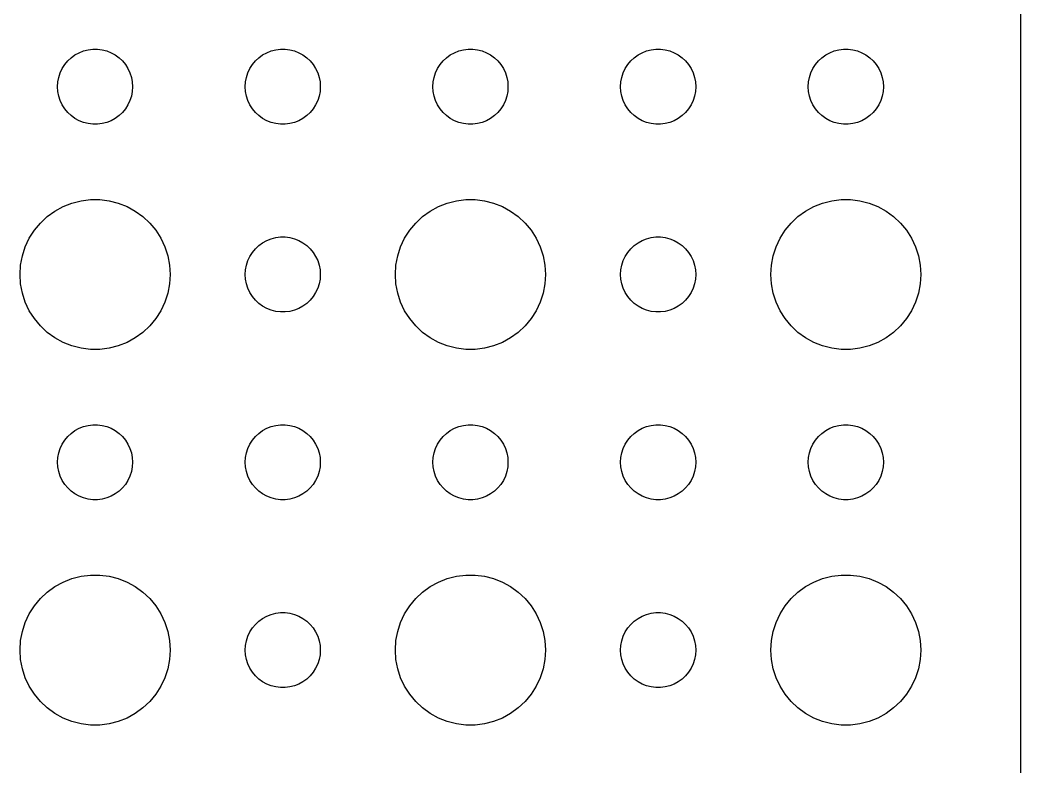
# Model space of a CAD drawing. Header units: metres. Extents: x -150 to 150, y -112 to 112.
# Drawn here: x 109.5 to 149.5, y 25.33 to 55.16 of the extents above; entities that cross this region are included whole.
import ezdxf

# ---------------------------------------------------------------- set-up
doc = ezdxf.new("R2010")
doc.units = ezdxf.units.M

msp = doc.modelspace()

# ---------------------------------------------------------------- linework, layer by layer
for p, q in [((149.5, -107), (149.5, 107)), ((111.407, 53.5268), (111.544, 53.6558)), ((111.544, 53.6558), (111.696, 53.7665)), ((111.696, 53.7665), (111.861, 53.8572)), ((111.861, 53.8572), (112.036, 53.9266)), ((112.036, 53.9266), (112.219, 53.9734)), ((112.219, 53.9734), (112.406, 53.997)), ((112.406, 53.997), (112.594, 53.997)), ((112.594, 53.997), (112.781, 53.9734)), ((112.781, 53.9734), (112.964, 53.9266)), ((112.964, 53.9266), (113.139, 53.8572)), ((113.139, 53.8572), (113.304, 53.7665)), ((113.304, 53.7665), (113.456, 53.6558)), ((113.456, 53.6558), (113.593, 53.5268)), ((118.907, 53.5268), (119.044, 53.6558)), ((119.044, 53.6558), (119.196, 53.7665)), ((119.196, 53.7665), (119.361, 53.8572)), ((119.361, 53.8572), (119.536, 53.9266)), ((119.536, 53.9266), (119.719, 53.9734)), ((119.719, 53.9734), (119.906, 53.997)), ((119.906, 53.997), (120.094, 53.997)), ((120.094, 53.997), (120.281, 53.9734)), ((120.281, 53.9734), (120.464, 53.9266)), ((120.464, 53.9266), (120.639, 53.8572)), ((120.639, 53.8572), (120.804, 53.7665)), ((120.804, 53.7665), (120.956, 53.6558)), ((120.956, 53.6558), (121.093, 53.5268)), ((126.407, 53.5268), (126.544, 53.6558)), ((126.544, 53.6558), (126.696, 53.7665)), ((126.696, 53.7665), (126.861, 53.8572)), ((126.861, 53.8572), (127.036, 53.9266)), ((127.036, 53.9266), (127.219, 53.9734)), ((127.219, 53.9734), (127.406, 53.997)), ((127.406, 53.997), (127.594, 53.997)), ((127.594, 53.997), (127.781, 53.9734)), ((127.781, 53.9734), (127.964, 53.9266)), ((127.964, 53.9266), (128.139, 53.8572)), ((128.139, 53.8572), (128.304, 53.7665)), ((128.304, 53.7665), (128.456, 53.6558)), ((128.456, 53.6558), (128.593, 53.5268)), ((133.907, 53.5268), (134.044, 53.6558)), ((134.044, 53.6558), (134.196, 53.7665)), ((134.196, 53.7665), (134.361, 53.8572)), ((134.361, 53.8572), (134.536, 53.9266)), ((134.536, 53.9266), (134.719, 53.9734)), ((134.719, 53.9734), (134.906, 53.997)), ((134.906, 53.997), (135.094, 53.997)), ((135.094, 53.997), (135.281, 53.9734)), ((135.281, 53.9734), (135.464, 53.9266)), ((135.464, 53.9266), (135.639, 53.8572)), ((135.639, 53.8572), (135.804, 53.7665)), ((135.804, 53.7665), (135.956, 53.6558)), ((135.956, 53.6558), (136.093, 53.5268)), ((141.407, 53.5268), (141.544, 53.6558)), ((141.544, 53.6558), (141.696, 53.7665)), ((141.696, 53.7665), (141.861, 53.8572)), ((141.861, 53.8572), (142.036, 53.9266)), ((142.036, 53.9266), (142.219, 53.9734)), ((142.219, 53.9734), (142.406, 53.997)), ((142.406, 53.997), (142.594, 53.997)), ((142.594, 53.997), (142.781, 53.9734)), ((142.781, 53.9734), (142.964, 53.9266)), ((142.964, 53.9266), (143.139, 53.8572)), ((143.139, 53.8572), (143.304, 53.7665)), ((143.304, 53.7665), (143.456, 53.6558)), ((143.456, 53.6558), (143.593, 53.5268)), ((111.105, 53.0522), (111.186, 53.2226)), ((111.186, 53.2226), (111.286, 53.3817)), ((111.286, 53.3817), (111.407, 53.5268)), ((113.593, 53.5268), (113.714, 53.3817)), ((113.714, 53.3817), (113.814, 53.2226)), ((113.814, 53.2226), (113.895, 53.0522)), ((118.605, 53.0522), (118.686, 53.2226)), ((118.686, 53.2226), (118.786, 53.3817)), ((118.786, 53.3817), (118.907, 53.5268)), ((121.093, 53.5268), (121.214, 53.3817)), ((121.214, 53.3817), (121.314, 53.2226)), ((121.314, 53.2226), (121.395, 53.0522)), ((126.105, 53.0522), (126.186, 53.2226)), ((126.186, 53.2226), (126.286, 53.3817)), ((126.286, 53.3817), (126.407, 53.5268)), ((128.593, 53.5268), (128.714, 53.3817)), ((128.714, 53.3817), (128.814, 53.2226)), ((128.814, 53.2226), (128.895, 53.0522)), ((133.605, 53.0522), (133.686, 53.2226)), ((133.686, 53.2226), (133.786, 53.3817)), ((133.786, 53.3817), (133.907, 53.5268)), ((136.093, 53.5268), (136.214, 53.3817)), ((136.214, 53.3817), (136.314, 53.2226)), ((136.314, 53.2226), (136.395, 53.0522)), ((141.105, 53.0522), (141.186, 53.2226)), ((141.186, 53.2226), (141.286, 53.3817)), ((141.286, 53.3817), (141.407, 53.5268)), ((143.593, 53.5268), (143.714, 53.3817)), ((143.714, 53.3817), (143.814, 53.2226)), ((143.814, 53.2226), (143.895, 53.0522)), ((111.012, 52.688), (111.047, 52.873)), ((111.047, 52.873), (111.105, 53.0522)), ((113.895, 53.0522), (113.953, 52.873)), ((113.953, 52.873), (113.988, 52.688)), ((118.512, 52.688), (118.547, 52.873)), ((118.547, 52.873), (118.605, 53.0522)), ((121.395, 53.0522), (121.453, 52.873)), ((121.453, 52.873), (121.488, 52.688)), ((126.012, 52.688), (126.047, 52.873)), ((126.047, 52.873), (126.105, 53.0522)), ((128.895, 53.0522), (128.953, 52.873)), ((128.953, 52.873), (128.988, 52.688)), ((133.512, 52.688), (133.547, 52.873)), ((133.547, 52.873), (133.605, 53.0522)), ((136.395, 53.0522), (136.453, 52.873)), ((136.453, 52.873), (136.488, 52.688)), ((141.012, 52.688), (141.047, 52.873)), ((141.047, 52.873), (141.105, 53.0522)), ((143.895, 53.0522), (143.953, 52.873)), ((143.953, 52.873), (143.988, 52.688)), ((111, 52.5), (111.012, 52.688)), ((111.012, 52.312), (111, 52.5)), ((113.988, 52.688), (114, 52.5)), ((114, 52.5), (113.988, 52.312)), ((118.5, 52.5), (118.512, 52.688)), ((118.512, 52.312), (118.5, 52.5)), ((121.488, 52.688), (121.5, 52.5)), ((121.5, 52.5), (121.488, 52.312)), ((126, 52.5), (126.012, 52.688)), ((126.012, 52.312), (126, 52.5)), ((128.988, 52.688), (129, 52.5)), ((129, 52.5), (128.988, 52.312)), ((133.5, 52.5), (133.512, 52.688)), ((133.512, 52.312), (133.5, 52.5)), ((136.488, 52.688), (136.5, 52.5)), ((136.5, 52.5), (136.488, 52.312)), ((141, 52.5), (141.012, 52.688)), ((141.012, 52.312), (141, 52.5)), ((143.988, 52.688), (144, 52.5)), ((144, 52.5), (143.988, 52.312)), ((111.047, 52.127), (111.012, 52.312)), ((111.105, 51.9478), (111.047, 52.127)), ((113.953, 52.127), (113.895, 51.9478)), ((113.988, 52.312), (113.953, 52.127)), ((118.547, 52.127), (118.512, 52.312)), ((118.605, 51.9478), (118.547, 52.127)), ((121.453, 52.127), (121.395, 51.9478)), ((121.488, 52.312), (121.453, 52.127)), ((126.047, 52.127), (126.012, 52.312)), ((126.105, 51.9478), (126.047, 52.127)), ((128.953, 52.127), (128.895, 51.9478)), ((128.988, 52.312), (128.953, 52.127)), ((133.547, 52.127), (133.512, 52.312)), ((133.605, 51.9478), (133.547, 52.127)), ((136.453, 52.127), (136.395, 51.9478)), ((136.488, 52.312), (136.453, 52.127)), ((141.047, 52.127), (141.012, 52.312)), ((141.105, 51.9478), (141.047, 52.127)), ((143.953, 52.127), (143.895, 51.9478)), ((143.988, 52.312), (143.953, 52.127)), ((111.186, 51.7774), (111.105, 51.9478)), ((111.286, 51.6183), (111.186, 51.7774)), ((111.407, 51.4732), (111.286, 51.6183)), ((113.714, 51.6183), (113.593, 51.4732)), ((113.814, 51.7774), (113.714, 51.6183)), ((113.895, 51.9478), (113.814, 51.7774)), ((118.686, 51.7774), (118.605, 51.9478)), ((118.786, 51.6183), (118.686, 51.7774)), ((118.907, 51.4732), (118.786, 51.6183)), ((121.214, 51.6183), (121.093, 51.4732)), ((121.314, 51.7774), (121.214, 51.6183)), ((121.395, 51.9478), (121.314, 51.7774)), ((126.186, 51.7774), (126.105, 51.9478)), ((126.286, 51.6183), (126.186, 51.7774)), ((126.407, 51.4732), (126.286, 51.6183)), ((128.714, 51.6183), (128.593, 51.4732)), ((128.814, 51.7774), (128.714, 51.6183)), ((128.895, 51.9478), (128.814, 51.7774)), ((133.686, 51.7774), (133.605, 51.9478)), ((133.786, 51.6183), (133.686, 51.7774)), ((133.907, 51.4732), (133.786, 51.6183)), ((136.214, 51.6183), (136.093, 51.4732)), ((136.314, 51.7774), (136.214, 51.6183)), ((136.395, 51.9478), (136.314, 51.7774)), ((141.186, 51.7774), (141.105, 51.9478)), ((141.286, 51.6183), (141.186, 51.7774)), ((141.407, 51.4732), (141.286, 51.6183)), ((143.714, 51.6183), (143.593, 51.4732)), ((143.814, 51.7774), (143.714, 51.6183)), ((143.895, 51.9478), (143.814, 51.7774)), ((111.544, 51.3442), (111.407, 51.4732)), ((111.696, 51.2335), (111.544, 51.3442)), ((111.861, 51.1428), (111.696, 51.2335)), ((113.304, 51.2335), (113.139, 51.1428)), ((113.456, 51.3442), (113.304, 51.2335)), ((113.593, 51.4732), (113.456, 51.3442)), ((119.044, 51.3442), (118.907, 51.4732)), ((119.196, 51.2335), (119.044, 51.3442)), ((119.361, 51.1428), (119.196, 51.2335)), ((120.804, 51.2335), (120.639, 51.1428)), ((120.956, 51.3442), (120.804, 51.2335)), ((121.093, 51.4732), (120.956, 51.3442)), ((126.544, 51.3442), (126.407, 51.4732)), ((126.696, 51.2335), (126.544, 51.3442)), ((126.861, 51.1428), (126.696, 51.2335)), ((128.304, 51.2335), (128.139, 51.1428)), ((128.456, 51.3442), (128.304, 51.2335)), ((128.593, 51.4732), (128.456, 51.3442)), ((134.044, 51.3442), (133.907, 51.4732)), ((134.196, 51.2335), (134.044, 51.3442)), ((134.361, 51.1428), (134.196, 51.2335)), ((135.804, 51.2335), (135.639, 51.1428)), ((135.956, 51.3442), (135.804, 51.2335)), ((136.093, 51.4732), (135.956, 51.3442)), ((141.544, 51.3442), (141.407, 51.4732)), ((141.696, 51.2335), (141.544, 51.3442)), ((141.861, 51.1428), (141.696, 51.2335)), ((143.304, 51.2335), (143.139, 51.1428)), ((143.456, 51.3442), (143.304, 51.2335)), ((143.593, 51.4732), (143.456, 51.3442)), ((112.036, 51.0734), (111.861, 51.1428)), ((112.219, 51.0266), (112.036, 51.0734)), ((112.406, 51.003), (112.219, 51.0266)), ((112.594, 51.003), (112.406, 51.003)), ((112.781, 51.0266), (112.594, 51.003)), ((112.964, 51.0734), (112.781, 51.0266)), ((113.139, 51.1428), (112.964, 51.0734)), ((119.536, 51.0734), (119.361, 51.1428)), ((119.719, 51.0266), (119.536, 51.0734)), ((119.906, 51.003), (119.719, 51.0266)), ((120.094, 51.003), (119.906, 51.003)), ((120.281, 51.0266), (120.094, 51.003)), ((120.464, 51.0734), (120.281, 51.0266)), ((120.639, 51.1428), (120.464, 51.0734)), ((127.036, 51.0734), (126.861, 51.1428)), ((127.219, 51.0266), (127.036, 51.0734)), ((127.406, 51.003), (127.219, 51.0266)), ((127.594, 51.003), (127.406, 51.003)), ((127.781, 51.0266), (127.594, 51.003)), ((127.964, 51.0734), (127.781, 51.0266)), ((128.139, 51.1428), (127.964, 51.0734)), ((134.536, 51.0734), (134.361, 51.1428)), ((134.719, 51.0266), (134.536, 51.0734)), ((134.906, 51.003), (134.719, 51.0266)), ((135.094, 51.003), (134.906, 51.003)), ((135.281, 51.0266), (135.094, 51.003)), ((135.464, 51.0734), (135.281, 51.0266)), ((135.639, 51.1428), (135.464, 51.0734)), ((142.036, 51.0734), (141.861, 51.1428)), ((142.219, 51.0266), (142.036, 51.0734)), ((142.406, 51.003), (142.219, 51.0266)), ((142.594, 51.003), (142.406, 51.003)), ((142.781, 51.0266), (142.594, 51.003)), ((142.964, 51.0734), (142.781, 51.0266)), ((143.139, 51.1428), (142.964, 51.0734)), ((110.893, 47.533), (111.223, 47.7145)), ((111.223, 47.7145), (111.573, 47.8532)), ((111.573, 47.8532), (111.938, 47.9469)), ((111.938, 47.9469), (112.312, 47.9941)), ((112.312, 47.9941), (112.688, 47.9941)), ((112.688, 47.9941), (113.062, 47.9469)), ((113.062, 47.9469), (113.427, 47.8532)), ((113.427, 47.8532), (113.777, 47.7145)), ((113.777, 47.7145), (114.107, 47.533)), ((125.893, 47.533), (126.223, 47.7145)), ((126.223, 47.7145), (126.573, 47.8532)), ((126.573, 47.8532), (126.938, 47.9469)), ((126.938, 47.9469), (127.312, 47.9941)), ((127.312, 47.9941), (127.688, 47.9941)), ((127.688, 47.9941), (128.062, 47.9469)), ((128.062, 47.9469), (128.427, 47.8532)), ((128.427, 47.8532), (128.777, 47.7145)), ((128.777, 47.7145), (129.107, 47.533)), ((140.893, 47.533), (141.223, 47.7145)), ((141.223, 47.7145), (141.573, 47.8532)), ((141.573, 47.8532), (141.938, 47.9469)), ((141.938, 47.9469), (142.312, 47.9941)), ((142.312, 47.9941), (142.688, 47.9941)), ((142.688, 47.9941), (143.062, 47.9469)), ((143.062, 47.9469), (143.427, 47.8532)), ((143.427, 47.8532), (143.777, 47.7145)), ((143.777, 47.7145), (144.107, 47.533)), ((110.313, 47.0536), (110.588, 47.3115)), ((110.588, 47.3115), (110.893, 47.533)), ((114.107, 47.533), (114.412, 47.3115)), ((114.412, 47.3115), (114.687, 47.0536)), ((125.313, 47.0536), (125.588, 47.3115)), ((125.588, 47.3115), (125.893, 47.533)), ((129.107, 47.533), (129.412, 47.3115)), ((129.412, 47.3115), (129.687, 47.0536)), ((140.313, 47.0536), (140.588, 47.3115)), ((140.588, 47.3115), (140.893, 47.533)), ((144.107, 47.533), (144.412, 47.3115)), ((144.412, 47.3115), (144.687, 47.0536)), ((110.073, 46.7634), (110.313, 47.0536)), ((114.687, 47.0536), (114.927, 46.7634)), ((125.073, 46.7634), (125.313, 47.0536)), ((129.687, 47.0536), (129.927, 46.7634)), ((140.073, 46.7634), (140.313, 47.0536)), ((144.687, 47.0536), (144.927, 46.7634)), ((109.711, 46.1044), (109.871, 46.4453)), ((109.871, 46.4453), (110.073, 46.7634)), ((114.927, 46.7634), (115.129, 46.4453)), ((115.129, 46.4453), (115.289, 46.1044)), ((119.361, 46.3572), (119.536, 46.4266)), ((119.536, 46.4266), (119.719, 46.4734)), ((119.719, 46.4734), (119.906, 46.497)), ((119.906, 46.497), (120.094, 46.497)), ((120.094, 46.497), (120.281, 46.4734)), ((120.281, 46.4734), (120.464, 46.4266)), ((120.464, 46.4266), (120.639, 46.3572)), ((124.711, 46.1044), (124.871, 46.4453)), ((124.871, 46.4453), (125.073, 46.7634)), ((129.927, 46.7634), (130.129, 46.4453)), ((130.129, 46.4453), (130.289, 46.1044)), ((134.361, 46.3572), (134.536, 46.4266)), ((134.536, 46.4266), (134.719, 46.4734)), ((134.719, 46.4734), (134.906, 46.497)), ((134.906, 46.497), (135.094, 46.497)), ((135.094, 46.497), (135.281, 46.4734)), ((135.281, 46.4734), (135.464, 46.4266)), ((135.464, 46.4266), (135.639, 46.3572)), ((139.711, 46.1044), (139.871, 46.4453)), ((139.871, 46.4453), (140.073, 46.7634)), ((144.927, 46.7634), (145.129, 46.4453)), ((145.129, 46.4453), (145.289, 46.1044)), ((109.594, 45.7461), (109.711, 46.1044)), ((115.289, 46.1044), (115.406, 45.7461)), ((118.786, 45.8817), (118.907, 46.0268)), ((118.907, 46.0268), (119.044, 46.1558)), ((119.044, 46.1558), (119.196, 46.2665)), ((119.196, 46.2665), (119.361, 46.3572)), ((120.639, 46.3572), (120.804, 46.2665)), ((120.804, 46.2665), (120.956, 46.1558)), ((120.956, 46.1558), (121.093, 46.0268)), ((121.093, 46.0268), (121.214, 45.8817)), ((124.594, 45.7461), (124.711, 46.1044)), ((130.289, 46.1044), (130.406, 45.7461)), ((133.786, 45.8817), (133.907, 46.0268)), ((133.907, 46.0268), (134.044, 46.1558)), ((134.044, 46.1558), (134.196, 46.2665)), ((134.196, 46.2665), (134.361, 46.3572)), ((135.639, 46.3572), (135.804, 46.2665)), ((135.804, 46.2665), (135.956, 46.1558)), ((135.956, 46.1558), (136.093, 46.0268)), ((136.093, 46.0268), (136.214, 45.8817)), ((139.594, 45.7461), (139.711, 46.1044)), ((145.289, 46.1044), (145.406, 45.7461)), ((109.524, 45.376), (109.594, 45.7461)), ((115.406, 45.7461), (115.476, 45.376)), ((118.605, 45.5522), (118.686, 45.7226)), ((118.686, 45.7226), (118.786, 45.8817)), ((121.214, 45.8817), (121.314, 45.7226)), ((121.314, 45.7226), (121.395, 45.5522)), ((124.524, 45.376), (124.594, 45.7461)), ((130.406, 45.7461), (130.476, 45.376)), ((133.605, 45.5522), (133.686, 45.7226)), ((133.686, 45.7226), (133.786, 45.8817)), ((136.214, 45.8817), (136.314, 45.7226)), ((136.314, 45.7226), (136.395, 45.5522)), ((139.524, 45.376), (139.594, 45.7461)), ((145.406, 45.7461), (145.476, 45.376)), ((109.5, 45), (109.524, 45.376)), ((115.476, 45.376), (115.5, 45)), ((118.512, 45.188), (118.547, 45.373)), ((118.547, 45.373), (118.605, 45.5522)), ((121.395, 45.5522), (121.453, 45.373)), ((121.453, 45.373), (121.488, 45.188)), ((124.5, 45), (124.524, 45.376)), ((130.476, 45.376), (130.5, 45)), ((133.512, 45.188), (133.547, 45.373)), ((133.547, 45.373), (133.605, 45.5522)), ((136.395, 45.5522), (136.453, 45.373)), ((136.453, 45.373), (136.488, 45.188)), ((139.5, 45), (139.524, 45.376)), ((145.476, 45.376), (145.5, 45)), ((109.524, 44.624), (109.5, 45)), ((115.5, 45), (115.476, 44.624)), ((118.5, 45), (118.512, 45.188)), ((118.512, 44.812), (118.5, 45)), ((118.547, 44.627), (118.512, 44.812)), ((121.488, 44.812), (121.453, 44.627)), ((121.488, 45.188), (121.5, 45)), ((121.5, 45), (121.488, 44.812)), ((124.524, 44.624), (124.5, 45)), ((130.5, 45), (130.476, 44.624)), ((133.5, 45), (133.512, 45.188)), ((133.512, 44.812), (133.5, 45)), ((133.547, 44.627), (133.512, 44.812)), ((136.488, 44.812), (136.453, 44.627)), ((136.488, 45.188), (136.5, 45)), ((136.5, 45), (136.488, 44.812)), ((139.524, 44.624), (139.5, 45)), ((145.5, 45), (145.476, 44.624)), ((109.594, 44.2539), (109.524, 44.624)), ((115.476, 44.624), (115.406, 44.2539)), ((118.605, 44.4478), (118.547, 44.627)), ((118.686, 44.2774), (118.605, 44.4478)), ((121.395, 44.4478), (121.314, 44.2774)), ((121.453, 44.627), (121.395, 44.4478)), ((124.594, 44.2539), (124.524, 44.624)), ((130.476, 44.624), (130.406, 44.2539)), ((133.605, 44.4478), (133.547, 44.627)), ((133.686, 44.2774), (133.605, 44.4478)), ((136.395, 44.4478), (136.314, 44.2774)), ((136.453, 44.627), (136.395, 44.4478)), ((139.594, 44.2539), (139.524, 44.624)), ((145.476, 44.624), (145.406, 44.2539)), ((109.711, 43.8956), (109.594, 44.2539)), ((115.406, 44.2539), (115.289, 43.8956)), ((118.786, 44.1183), (118.686, 44.2774)), ((118.907, 43.9732), (118.786, 44.1183)), ((121.214, 44.1183), (121.093, 43.9732)), ((121.314, 44.2774), (121.214, 44.1183)), ((124.711, 43.8956), (124.594, 44.2539)), ((130.406, 44.2539), (130.289, 43.8956)), ((133.786, 44.1183), (133.686, 44.2774)), ((133.907, 43.9732), (133.786, 44.1183)), ((136.214, 44.1183), (136.093, 43.9732)), ((136.314, 44.2774), (136.214, 44.1183)), ((139.711, 43.8956), (139.594, 44.2539)), ((145.406, 44.2539), (145.289, 43.8956)), ((109.871, 43.5547), (109.711, 43.8956)), ((115.289, 43.8956), (115.129, 43.5547)), ((119.044, 43.8442), (118.907, 43.9732)), ((119.196, 43.7335), (119.044, 43.8442)), ((119.361, 43.6428), (119.196, 43.7335)), ((119.536, 43.5734), (119.361, 43.6428)), ((120.639, 43.6428), (120.464, 43.5734)), ((120.804, 43.7335), (120.639, 43.6428)), ((120.956, 43.8442), (120.804, 43.7335)), ((121.093, 43.9732), (120.956, 43.8442)), ((124.871, 43.5547), (124.711, 43.8956)), ((130.289, 43.8956), (130.129, 43.5547)), ((134.044, 43.8442), (133.907, 43.9732)), ((134.196, 43.7335), (134.044, 43.8442)), ((134.361, 43.6428), (134.196, 43.7335)), ((134.536, 43.5734), (134.361, 43.6428)), ((135.639, 43.6428), (135.464, 43.5734)), ((135.804, 43.7335), (135.639, 43.6428)), ((135.956, 43.8442), (135.804, 43.7335)), ((136.093, 43.9732), (135.956, 43.8442)), ((139.871, 43.5547), (139.711, 43.8956)), ((145.289, 43.8956), (145.129, 43.5547)), ((110.073, 43.2366), (109.871, 43.5547)), ((110.313, 42.9464), (110.073, 43.2366)), ((114.927, 43.2366), (114.687, 42.9464)), ((115.129, 43.5547), (114.927, 43.2366)), ((119.719, 43.5266), (119.536, 43.5734)), ((119.906, 43.503), (119.719, 43.5266)), ((120.094, 43.503), (119.906, 43.503)), ((120.281, 43.5266), (120.094, 43.503)), ((120.464, 43.5734), (120.281, 43.5266)), ((125.073, 43.2366), (124.871, 43.5547)), ((125.313, 42.9464), (125.073, 43.2366)), ((129.927, 43.2366), (129.687, 42.9464)), ((130.129, 43.5547), (129.927, 43.2366)), ((134.719, 43.5266), (134.536, 43.5734)), ((134.906, 43.503), (134.719, 43.5266)), ((135.094, 43.503), (134.906, 43.503)), ((135.281, 43.5266), (135.094, 43.503)), ((135.464, 43.5734), (135.281, 43.5266)), ((140.073, 43.2366), (139.871, 43.5547)), ((140.313, 42.9464), (140.073, 43.2366)), ((144.927, 43.2366), (144.687, 42.9464)), ((145.129, 43.5547), (144.927, 43.2366)), ((110.588, 42.6885), (110.313, 42.9464)), ((114.687, 42.9464), (114.412, 42.6885)), ((125.588, 42.6885), (125.313, 42.9464)), ((129.687, 42.9464), (129.412, 42.6885)), ((140.588, 42.6885), (140.313, 42.9464)), ((144.687, 42.9464), (144.412, 42.6885)), ((110.893, 42.467), (110.588, 42.6885)), ((111.223, 42.2855), (110.893, 42.467)), ((114.107, 42.467), (113.777, 42.2855)), ((114.412, 42.6885), (114.107, 42.467)), ((125.893, 42.467), (125.588, 42.6885)), ((126.223, 42.2855), (125.893, 42.467)), ((129.107, 42.467), (128.777, 42.2855)), ((129.412, 42.6885), (129.107, 42.467)), ((140.893, 42.467), (140.588, 42.6885)), ((141.223, 42.2855), (140.893, 42.467)), ((144.107, 42.467), (143.777, 42.2855)), ((144.412, 42.6885), (144.107, 42.467)), ((111.573, 42.1468), (111.223, 42.2855)), ((111.938, 42.0531), (111.573, 42.1468)), ((112.312, 42.0059), (111.938, 42.0531)), ((112.688, 42.0059), (112.312, 42.0059)), ((113.062, 42.0531), (112.688, 42.0059)), ((113.427, 42.1468), (113.062, 42.0531)), ((113.777, 42.2855), (113.427, 42.1468)), ((126.573, 42.1468), (126.223, 42.2855)), ((126.938, 42.0531), (126.573, 42.1468)), ((127.312, 42.0059), (126.938, 42.0531)), ((127.688, 42.0059), (127.312, 42.0059)), ((128.062, 42.0531), (127.688, 42.0059)), ((128.427, 42.1468), (128.062, 42.0531)), ((128.777, 42.2855), (128.427, 42.1468)), ((141.573, 42.1468), (141.223, 42.2855)), ((141.938, 42.0531), (141.573, 42.1468)), ((142.312, 42.0059), (141.938, 42.0531)), ((142.688, 42.0059), (142.312, 42.0059)), ((143.062, 42.0531), (142.688, 42.0059)), ((143.427, 42.1468), (143.062, 42.0531)), ((143.777, 42.2855), (143.427, 42.1468)), ((111.696, 38.7665), (111.861, 38.8572)), ((111.861, 38.8572), (112.036, 38.9266)), ((112.036, 38.9266), (112.219, 38.9734)), ((112.219, 38.9734), (112.406, 38.997)), ((112.406, 38.997), (112.594, 38.997)), ((112.594, 38.997), (112.781, 38.9734)), ((112.781, 38.9734), (112.964, 38.9266)), ((112.964, 38.9266), (113.139, 38.8572)), ((113.139, 38.8572), (113.304, 38.7665)), ((119.196, 38.7665), (119.361, 38.8572)), ((119.361, 38.8572), (119.536, 38.9266)), ((119.536, 38.9266), (119.719, 38.9734)), ((119.719, 38.9734), (119.906, 38.997)), ((119.906, 38.997), (120.094, 38.997)), ((120.094, 38.997), (120.281, 38.9734)), ((120.281, 38.9734), (120.464, 38.9266)), ((120.464, 38.9266), (120.639, 38.8572)), ((120.639, 38.8572), (120.804, 38.7665)), ((126.696, 38.7665), (126.861, 38.8572)), ((126.861, 38.8572), (127.036, 38.9266)), ((127.036, 38.9266), (127.219, 38.9734)), ((127.219, 38.9734), (127.406, 38.997)), ((127.406, 38.997), (127.594, 38.997)), ((127.594, 38.997), (127.781, 38.9734)), ((127.781, 38.9734), (127.964, 38.9266)), ((127.964, 38.9266), (128.139, 38.8572)), ((128.139, 38.8572), (128.304, 38.7665)), ((134.196, 38.7665), (134.361, 38.8572)), ((134.361, 38.8572), (134.536, 38.9266)), ((134.536, 38.9266), (134.719, 38.9734)), ((134.719, 38.9734), (134.906, 38.997)), ((134.906, 38.997), (135.094, 38.997)), ((135.094, 38.997), (135.281, 38.9734)), ((135.281, 38.9734), (135.464, 38.9266)), ((135.464, 38.9266), (135.639, 38.8572)), ((135.639, 38.8572), (135.804, 38.7665)), ((141.696, 38.7665), (141.861, 38.8572)), ((141.861, 38.8572), (142.036, 38.9266)), ((142.036, 38.9266), (142.219, 38.9734)), ((142.219, 38.9734), (142.406, 38.997)), ((142.406, 38.997), (142.594, 38.997)), ((142.594, 38.997), (142.781, 38.9734)), ((142.781, 38.9734), (142.964, 38.9266)), ((142.964, 38.9266), (143.139, 38.8572)), ((143.139, 38.8572), (143.304, 38.7665)), ((111.286, 38.3817), (111.407, 38.5268)), ((111.407, 38.5268), (111.544, 38.6558)), ((111.544, 38.6558), (111.696, 38.7665)), ((113.304, 38.7665), (113.456, 38.6558)), ((113.456, 38.6558), (113.593, 38.5268)), ((113.593, 38.5268), (113.714, 38.3817)), ((118.786, 38.3817), (118.907, 38.5268)), ((118.907, 38.5268), (119.044, 38.6558)), ((119.044, 38.6558), (119.196, 38.7665)), ((120.804, 38.7665), (120.956, 38.6558)), ((120.956, 38.6558), (121.093, 38.5268)), ((121.093, 38.5268), (121.214, 38.3817)), ((126.286, 38.3817), (126.407, 38.5268)), ((126.407, 38.5268), (126.544, 38.6558)), ((126.544, 38.6558), (126.696, 38.7665)), ((128.304, 38.7665), (128.456, 38.6558)), ((128.456, 38.6558), (128.593, 38.5268)), ((128.593, 38.5268), (128.714, 38.3817)), ((133.786, 38.3817), (133.907, 38.5268)), ((133.907, 38.5268), (134.044, 38.6558)), ((134.044, 38.6558), (134.196, 38.7665)), ((135.804, 38.7665), (135.956, 38.6558)), ((135.956, 38.6558), (136.093, 38.5268)), ((136.093, 38.5268), (136.214, 38.3817)), ((141.286, 38.3817), (141.407, 38.5268)), ((141.407, 38.5268), (141.544, 38.6558)), ((141.544, 38.6558), (141.696, 38.7665)), ((143.304, 38.7665), (143.456, 38.6558)), ((143.456, 38.6558), (143.593, 38.5268)), ((143.593, 38.5268), (143.714, 38.3817)), ((111.047, 37.873), (111.105, 38.0522)), ((111.105, 38.0522), (111.186, 38.2226)), ((111.186, 38.2226), (111.286, 38.3817)), ((113.714, 38.3817), (113.814, 38.2226)), ((113.814, 38.2226), (113.895, 38.0522)), ((113.895, 38.0522), (113.953, 37.873)), ((118.547, 37.873), (118.605, 38.0522)), ((118.605, 38.0522), (118.686, 38.2226)), ((118.686, 38.2226), (118.786, 38.3817)), ((121.214, 38.3817), (121.314, 38.2226)), ((121.314, 38.2226), (121.395, 38.0522)), ((121.395, 38.0522), (121.453, 37.873)), ((126.047, 37.873), (126.105, 38.0522)), ((126.105, 38.0522), (126.186, 38.2226)), ((126.186, 38.2226), (126.286, 38.3817)), ((128.714, 38.3817), (128.814, 38.2226)), ((128.814, 38.2226), (128.895, 38.0522)), ((128.895, 38.0522), (128.953, 37.873)), ((133.547, 37.873), (133.605, 38.0522)), ((133.605, 38.0522), (133.686, 38.2226)), ((133.686, 38.2226), (133.786, 38.3817)), ((136.214, 38.3817), (136.314, 38.2226)), ((136.314, 38.2226), (136.395, 38.0522)), ((136.395, 38.0522), (136.453, 37.873)), ((141.047, 37.873), (141.105, 38.0522)), ((141.105, 38.0522), (141.186, 38.2226)), ((141.186, 38.2226), (141.286, 38.3817)), ((143.714, 38.3817), (143.814, 38.2226)), ((143.814, 38.2226), (143.895, 38.0522)), ((143.895, 38.0522), (143.953, 37.873)), ((111, 37.5), (111.012, 37.688)), ((111.012, 37.688), (111.047, 37.873)), ((113.953, 37.873), (113.988, 37.688)), ((113.988, 37.688), (114, 37.5)), ((118.5, 37.5), (118.512, 37.688)), ((118.512, 37.688), (118.547, 37.873)), ((121.453, 37.873), (121.488, 37.688)), ((121.488, 37.688), (121.5, 37.5)), ((126, 37.5), (126.012, 37.688)), ((126.012, 37.688), (126.047, 37.873)), ((128.953, 37.873), (128.988, 37.688)), ((128.988, 37.688), (129, 37.5)), ((133.5, 37.5), (133.512, 37.688)), ((133.512, 37.688), (133.547, 37.873)), ((136.453, 37.873), (136.488, 37.688)), ((136.488, 37.688), (136.5, 37.5)), ((141, 37.5), (141.012, 37.688)), ((141.012, 37.688), (141.047, 37.873)), ((143.953, 37.873), (143.988, 37.688)), ((143.988, 37.688), (144, 37.5)), ((111.012, 37.312), (111, 37.5)), ((111.047, 37.127), (111.012, 37.312)), ((113.988, 37.312), (113.953, 37.127)), ((114, 37.5), (113.988, 37.312)), ((118.512, 37.312), (118.5, 37.5)), ((118.547, 37.127), (118.512, 37.312)), ((121.488, 37.312), (121.453, 37.127)), ((121.5, 37.5), (121.488, 37.312)), ((126.012, 37.312), (126, 37.5)), ((126.047, 37.127), (126.012, 37.312)), ((128.988, 37.312), (128.953, 37.127)), ((129, 37.5), (128.988, 37.312)), ((133.512, 37.312), (133.5, 37.5)), ((133.547, 37.127), (133.512, 37.312)), ((136.488, 37.312), (136.453, 37.127)), ((136.5, 37.5), (136.488, 37.312)), ((141.012, 37.312), (141, 37.5)), ((141.047, 37.127), (141.012, 37.312)), ((143.988, 37.312), (143.953, 37.127)), ((144, 37.5), (143.988, 37.312)), ((111.105, 36.9478), (111.047, 37.127)), ((111.186, 36.7774), (111.105, 36.9478)), ((113.895, 36.9478), (113.814, 36.7774)), ((113.953, 37.127), (113.895, 36.9478)), ((118.605, 36.9478), (118.547, 37.127)), ((118.686, 36.7774), (118.605, 36.9478)), ((121.395, 36.9478), (121.314, 36.7774)), ((121.453, 37.127), (121.395, 36.9478)), ((126.105, 36.9478), (126.047, 37.127)), ((126.186, 36.7774), (126.105, 36.9478)), ((128.895, 36.9478), (128.814, 36.7774)), ((128.953, 37.127), (128.895, 36.9478)), ((133.605, 36.9478), (133.547, 37.127)), ((133.686, 36.7774), (133.605, 36.9478)), ((136.395, 36.9478), (136.314, 36.7774)), ((136.453, 37.127), (136.395, 36.9478)), ((141.105, 36.9478), (141.047, 37.127)), ((141.186, 36.7774), (141.105, 36.9478)), ((143.895, 36.9478), (143.814, 36.7774)), ((143.953, 37.127), (143.895, 36.9478)), ((111.286, 36.6183), (111.186, 36.7774)), ((111.407, 36.4732), (111.286, 36.6183)), ((111.544, 36.3442), (111.407, 36.4732)), ((113.593, 36.4732), (113.456, 36.3442)), ((113.714, 36.6183), (113.593, 36.4732)), ((113.814, 36.7774), (113.714, 36.6183)), ((118.786, 36.6183), (118.686, 36.7774)), ((118.907, 36.4732), (118.786, 36.6183)), ((119.044, 36.3442), (118.907, 36.4732)), ((121.093, 36.4732), (120.956, 36.3442)), ((121.214, 36.6183), (121.093, 36.4732)), ((121.314, 36.7774), (121.214, 36.6183)), ((126.286, 36.6183), (126.186, 36.7774)), ((126.407, 36.4732), (126.286, 36.6183)), ((126.544, 36.3442), (126.407, 36.4732)), ((128.593, 36.4732), (128.456, 36.3442)), ((128.714, 36.6183), (128.593, 36.4732)), ((128.814, 36.7774), (128.714, 36.6183)), ((133.786, 36.6183), (133.686, 36.7774)), ((133.907, 36.4732), (133.786, 36.6183)), ((134.044, 36.3442), (133.907, 36.4732)), ((136.093, 36.4732), (135.956, 36.3442)), ((136.214, 36.6183), (136.093, 36.4732)), ((136.314, 36.7774), (136.214, 36.6183)), ((141.286, 36.6183), (141.186, 36.7774)), ((141.407, 36.4732), (141.286, 36.6183)), ((141.544, 36.3442), (141.407, 36.4732)), ((143.593, 36.4732), (143.456, 36.3442)), ((143.714, 36.6183), (143.593, 36.4732)), ((143.814, 36.7774), (143.714, 36.6183)), ((111.696, 36.2335), (111.544, 36.3442)), ((111.861, 36.1428), (111.696, 36.2335)), ((112.036, 36.0734), (111.861, 36.1428)), ((112.219, 36.0266), (112.036, 36.0734)), ((112.406, 36.003), (112.219, 36.0266)), ((112.594, 36.003), (112.406, 36.003)), ((112.781, 36.0266), (112.594, 36.003)), ((112.964, 36.0734), (112.781, 36.0266)), ((113.139, 36.1428), (112.964, 36.0734)), ((113.304, 36.2335), (113.139, 36.1428)), ((113.456, 36.3442), (113.304, 36.2335)), ((119.196, 36.2335), (119.044, 36.3442)), ((119.361, 36.1428), (119.196, 36.2335)), ((119.536, 36.0734), (119.361, 36.1428)), ((119.719, 36.0266), (119.536, 36.0734)), ((119.906, 36.003), (119.719, 36.0266)), ((120.094, 36.003), (119.906, 36.003)), ((120.281, 36.0266), (120.094, 36.003)), ((120.464, 36.0734), (120.281, 36.0266)), ((120.639, 36.1428), (120.464, 36.0734)), ((120.804, 36.2335), (120.639, 36.1428)), ((120.956, 36.3442), (120.804, 36.2335)), ((126.696, 36.2335), (126.544, 36.3442)), ((126.861, 36.1428), (126.696, 36.2335)), ((127.036, 36.0734), (126.861, 36.1428)), ((127.219, 36.0266), (127.036, 36.0734)), ((127.406, 36.003), (127.219, 36.0266)), ((127.594, 36.003), (127.406, 36.003)), ((127.781, 36.0266), (127.594, 36.003)), ((127.964, 36.0734), (127.781, 36.0266)), ((128.139, 36.1428), (127.964, 36.0734)), ((128.304, 36.2335), (128.139, 36.1428)), ((128.456, 36.3442), (128.304, 36.2335)), ((134.196, 36.2335), (134.044, 36.3442)), ((134.361, 36.1428), (134.196, 36.2335)), ((134.536, 36.0734), (134.361, 36.1428)), ((134.719, 36.0266), (134.536, 36.0734)), ((134.906, 36.003), (134.719, 36.0266)), ((135.094, 36.003), (134.906, 36.003)), ((135.281, 36.0266), (135.094, 36.003)), ((135.464, 36.0734), (135.281, 36.0266)), ((135.639, 36.1428), (135.464, 36.0734)), ((135.804, 36.2335), (135.639, 36.1428)), ((135.956, 36.3442), (135.804, 36.2335)), ((141.696, 36.2335), (141.544, 36.3442)), ((141.861, 36.1428), (141.696, 36.2335)), ((142.036, 36.0734), (141.861, 36.1428)), ((142.219, 36.0266), (142.036, 36.0734)), ((142.406, 36.003), (142.219, 36.0266)), ((142.594, 36.003), (142.406, 36.003)), ((142.781, 36.0266), (142.594, 36.003)), ((142.964, 36.0734), (142.781, 36.0266)), ((143.139, 36.1428), (142.964, 36.0734)), ((143.304, 36.2335), (143.139, 36.1428)), ((143.456, 36.3442), (143.304, 36.2335)), ((111.223, 32.7145), (111.573, 32.8532)), ((111.573, 32.8532), (111.938, 32.9469)), ((111.938, 32.9469), (112.312, 32.9941)), ((112.312, 32.9941), (112.688, 32.9941)), ((112.688, 32.9941), (113.062, 32.9469)), ((113.062, 32.9469), (113.427, 32.8532)), ((113.427, 32.8532), (113.777, 32.7145)), ((126.223, 32.7145), (126.573, 32.8532)), ((126.573, 32.8532), (126.938, 32.9469)), ((126.938, 32.9469), (127.312, 32.9941)), ((127.312, 32.9941), (127.688, 32.9941)), ((127.688, 32.9941), (128.062, 32.9469)), ((128.062, 32.9469), (128.427, 32.8532)), ((128.427, 32.8532), (128.777, 32.7145)), ((141.223, 32.7145), (141.573, 32.8532)), ((141.573, 32.8532), (141.938, 32.9469)), ((141.938, 32.9469), (142.312, 32.9941)), ((142.312, 32.9941), (142.688, 32.9941)), ((142.688, 32.9941), (143.062, 32.9469)), ((143.062, 32.9469), (143.427, 32.8532)), ((143.427, 32.8532), (143.777, 32.7145)), ((110.588, 32.3115), (110.893, 32.533)), ((110.893, 32.533), (111.223, 32.7145)), ((113.777, 32.7145), (114.107, 32.533)), ((114.107, 32.533), (114.412, 32.3115)), ((125.588, 32.3115), (125.893, 32.533)), ((125.893, 32.533), (126.223, 32.7145)), ((128.777, 32.7145), (129.107, 32.533)), ((129.107, 32.533), (129.412, 32.3115)), ((140.588, 32.3115), (140.893, 32.533)), ((140.893, 32.533), (141.223, 32.7145)), ((143.777, 32.7145), (144.107, 32.533)), ((144.107, 32.533), (144.412, 32.3115)), ((110.073, 31.7634), (110.313, 32.0536)), ((110.313, 32.0536), (110.588, 32.3115)), ((114.412, 32.3115), (114.687, 32.0536)), ((114.687, 32.0536), (114.927, 31.7634)), ((125.073, 31.7634), (125.313, 32.0536)), ((125.313, 32.0536), (125.588, 32.3115)), ((129.412, 32.3115), (129.687, 32.0536)), ((129.687, 32.0536), (129.927, 31.7634)), ((140.073, 31.7634), (140.313, 32.0536)), ((140.313, 32.0536), (140.588, 32.3115)), ((144.412, 32.3115), (144.687, 32.0536)), ((144.687, 32.0536), (144.927, 31.7634)), ((109.871, 31.4453), (110.073, 31.7634)), ((114.927, 31.7634), (115.129, 31.4453)), ((124.871, 31.4453), (125.073, 31.7634)), ((129.927, 31.7634), (130.129, 31.4453)), ((139.871, 31.4453), (140.073, 31.7634)), ((144.927, 31.7634), (145.129, 31.4453)), ((109.711, 31.1044), (109.871, 31.4453)), ((115.129, 31.4453), (115.289, 31.1044)), ((119.044, 31.1558), (119.196, 31.2665)), ((119.196, 31.2665), (119.361, 31.3572)), ((119.361, 31.3572), (119.536, 31.4266)), ((119.536, 31.4266), (119.719, 31.4734)), ((119.719, 31.4734), (119.906, 31.497)), ((119.906, 31.497), (120.094, 31.497)), ((120.094, 31.497), (120.281, 31.4734)), ((120.281, 31.4734), (120.464, 31.4266)), ((120.464, 31.4266), (120.639, 31.3572)), ((120.639, 31.3572), (120.804, 31.2665)), ((120.804, 31.2665), (120.956, 31.1558)), ((124.711, 31.1044), (124.871, 31.4453)), ((130.129, 31.4453), (130.289, 31.1044)), ((134.044, 31.1558), (134.196, 31.2665)), ((134.196, 31.2665), (134.361, 31.3572)), ((134.361, 31.3572), (134.536, 31.4266)), ((134.536, 31.4266), (134.719, 31.4734)), ((134.719, 31.4734), (134.906, 31.497)), ((134.906, 31.497), (135.094, 31.497)), ((135.094, 31.497), (135.281, 31.4734)), ((135.281, 31.4734), (135.464, 31.4266)), ((135.464, 31.4266), (135.639, 31.3572)), ((135.639, 31.3572), (135.804, 31.2665)), ((135.804, 31.2665), (135.956, 31.1558)), ((139.711, 31.1044), (139.871, 31.4453)), ((145.129, 31.4453), (145.289, 31.1044)), ((109.594, 30.7461), (109.711, 31.1044)), ((115.289, 31.1044), (115.406, 30.7461)), ((118.686, 30.7226), (118.786, 30.8817)), ((118.786, 30.8817), (118.907, 31.0268)), ((118.907, 31.0268), (119.044, 31.1558)), ((120.956, 31.1558), (121.093, 31.0268)), ((121.093, 31.0268), (121.214, 30.8817)), ((121.214, 30.8817), (121.314, 30.7226)), ((124.594, 30.7461), (124.711, 31.1044)), ((130.289, 31.1044), (130.406, 30.7461)), ((133.686, 30.7226), (133.786, 30.8817)), ((133.786, 30.8817), (133.907, 31.0268)), ((133.907, 31.0268), (134.044, 31.1558)), ((135.956, 31.1558), (136.093, 31.0268)), ((136.093, 31.0268), (136.214, 30.8817)), ((136.214, 30.8817), (136.314, 30.7226)), ((139.594, 30.7461), (139.711, 31.1044)), ((145.289, 31.1044), (145.406, 30.7461)), ((109.524, 30.376), (109.594, 30.7461)), ((115.406, 30.7461), (115.476, 30.376)), ((118.547, 30.373), (118.605, 30.5522)), ((118.605, 30.5522), (118.686, 30.7226)), ((121.314, 30.7226), (121.395, 30.5522)), ((121.395, 30.5522), (121.453, 30.373)), ((124.524, 30.376), (124.594, 30.7461)), ((130.406, 30.7461), (130.476, 30.376)), ((133.547, 30.373), (133.605, 30.5522)), ((133.605, 30.5522), (133.686, 30.7226)), ((136.314, 30.7226), (136.395, 30.5522)), ((136.395, 30.5522), (136.453, 30.373)), ((139.524, 30.376), (139.594, 30.7461)), ((145.406, 30.7461), (145.476, 30.376)), ((109.5, 30), (109.524, 30.376)), ((109.524, 29.624), (109.5, 30)), ((115.476, 30.376), (115.5, 30)), ((115.5, 30), (115.476, 29.624)), ((118.5, 30), (118.512, 30.188)), ((118.512, 29.812), (118.5, 30)), ((118.512, 30.188), (118.547, 30.373)), ((121.453, 30.373), (121.488, 30.188)), ((121.488, 30.188), (121.5, 30)), ((121.5, 30), (121.488, 29.812)), ((124.5, 30), (124.524, 30.376)), ((124.524, 29.624), (124.5, 30)), ((130.476, 30.376), (130.5, 30)), ((130.5, 30), (130.476, 29.624)), ((133.5, 30), (133.512, 30.188)), ((133.512, 29.812), (133.5, 30)), ((133.512, 30.188), (133.547, 30.373)), ((136.453, 30.373), (136.488, 30.188)), ((136.488, 30.188), (136.5, 30)), ((136.5, 30), (136.488, 29.812)), ((139.5, 30), (139.524, 30.376)), ((139.524, 29.624), (139.5, 30)), ((145.476, 30.376), (145.5, 30)), ((145.5, 30), (145.476, 29.624)), ((109.594, 29.2539), (109.524, 29.624)), ((115.476, 29.624), (115.406, 29.2539)), ((118.547, 29.627), (118.512, 29.812)), ((118.605, 29.4478), (118.547, 29.627)), ((121.453, 29.627), (121.395, 29.4478)), ((121.488, 29.812), (121.453, 29.627)), ((124.594, 29.2539), (124.524, 29.624)), ((130.476, 29.624), (130.406, 29.2539)), ((133.547, 29.627), (133.512, 29.812)), ((133.605, 29.4478), (133.547, 29.627)), ((136.453, 29.627), (136.395, 29.4478)), ((136.488, 29.812), (136.453, 29.627)), ((139.594, 29.2539), (139.524, 29.624)), ((145.476, 29.624), (145.406, 29.2539)), ((109.711, 28.8956), (109.594, 29.2539)), ((115.406, 29.2539), (115.289, 28.8956)), ((118.686, 29.2774), (118.605, 29.4478)), ((118.786, 29.1183), (118.686, 29.2774)), ((121.314, 29.2774), (121.214, 29.1183)), ((121.395, 29.4478), (121.314, 29.2774)), ((124.711, 28.8956), (124.594, 29.2539)), ((130.406, 29.2539), (130.289, 28.8956)), ((133.686, 29.2774), (133.605, 29.4478)), ((133.786, 29.1183), (133.686, 29.2774)), ((136.314, 29.2774), (136.214, 29.1183)), ((136.395, 29.4478), (136.314, 29.2774)), ((139.711, 28.8956), (139.594, 29.2539)), ((145.406, 29.2539), (145.289, 28.8956)), ((109.871, 28.5547), (109.711, 28.8956)), ((115.289, 28.8956), (115.129, 28.5547)), ((118.907, 28.9732), (118.786, 29.1183)), ((119.044, 28.8442), (118.907, 28.9732)), ((119.196, 28.7335), (119.044, 28.8442)), ((120.956, 28.8442), (120.804, 28.7335)), ((121.093, 28.9732), (120.956, 28.8442)), ((121.214, 29.1183), (121.093, 28.9732)), ((124.871, 28.5547), (124.711, 28.8956)), ((130.289, 28.8956), (130.129, 28.5547)), ((133.907, 28.9732), (133.786, 29.1183)), ((134.044, 28.8442), (133.907, 28.9732)), ((134.196, 28.7335), (134.044, 28.8442)), ((135.956, 28.8442), (135.804, 28.7335)), ((136.093, 28.9732), (135.956, 28.8442)), ((136.214, 29.1183), (136.093, 28.9732)), ((139.871, 28.5547), (139.711, 28.8956)), ((145.289, 28.8956), (145.129, 28.5547)), ((110.073, 28.2366), (109.871, 28.5547)), ((115.129, 28.5547), (114.927, 28.2366)), ((119.361, 28.6427), (119.196, 28.7335)), ((119.536, 28.5734), (119.361, 28.6427)), ((119.719, 28.5266), (119.536, 28.5734)), ((119.906, 28.503), (119.719, 28.5266)), ((120.094, 28.503), (119.906, 28.503)), ((120.281, 28.5266), (120.094, 28.503)), ((120.464, 28.5734), (120.281, 28.5266)), ((120.639, 28.6427), (120.464, 28.5734)), ((120.804, 28.7335), (120.639, 28.6427)), ((125.073, 28.2366), (124.871, 28.5547)), ((130.129, 28.5547), (129.927, 28.2366)), ((134.361, 28.6427), (134.196, 28.7335)), ((134.536, 28.5734), (134.361, 28.6427)), ((134.719, 28.5266), (134.536, 28.5734)), ((134.906, 28.503), (134.719, 28.5266)), ((135.094, 28.503), (134.906, 28.503)), ((135.281, 28.5266), (135.094, 28.503)), ((135.464, 28.5734), (135.281, 28.5266)), ((135.639, 28.6427), (135.464, 28.5734)), ((135.804, 28.7335), (135.639, 28.6427)), ((140.073, 28.2366), (139.871, 28.5547)), ((145.129, 28.5547), (144.927, 28.2366)), ((110.313, 27.9464), (110.073, 28.2366)), ((114.927, 28.2366), (114.687, 27.9464)), ((125.313, 27.9464), (125.073, 28.2366)), ((129.927, 28.2366), (129.687, 27.9464)), ((140.313, 27.9464), (140.073, 28.2366)), ((144.927, 28.2366), (144.687, 27.9464)), ((110.588, 27.6884), (110.313, 27.9464)), ((110.893, 27.467), (110.588, 27.6884)), ((114.412, 27.6884), (114.107, 27.467)), ((114.687, 27.9464), (114.412, 27.6884)), ((125.588, 27.6884), (125.313, 27.9464)), ((125.893, 27.467), (125.588, 27.6884)), ((129.412, 27.6884), (129.107, 27.467)), ((129.687, 27.9464), (129.412, 27.6884)), ((140.588, 27.6884), (140.313, 27.9464)), ((140.893, 27.467), (140.588, 27.6884)), ((144.412, 27.6884), (144.107, 27.467)), ((144.687, 27.9464), (144.412, 27.6884)), ((111.223, 27.2855), (110.893, 27.467)), ((111.573, 27.1468), (111.223, 27.2855)), ((113.777, 27.2855), (113.427, 27.1468)), ((114.107, 27.467), (113.777, 27.2855)), ((126.223, 27.2855), (125.893, 27.467)), ((126.573, 27.1468), (126.223, 27.2855)), ((128.777, 27.2855), (128.427, 27.1468)), ((129.107, 27.467), (128.777, 27.2855)), ((141.223, 27.2855), (140.893, 27.467)), ((141.573, 27.1468), (141.223, 27.2855)), ((143.777, 27.2855), (143.427, 27.1468)), ((144.107, 27.467), (143.777, 27.2855)), ((111.938, 27.0531), (111.573, 27.1468)), ((112.312, 27.0059), (111.938, 27.0531)), ((112.688, 27.0059), (112.312, 27.0059)), ((113.062, 27.0531), (112.688, 27.0059)), ((113.427, 27.1468), (113.062, 27.0531)), ((126.938, 27.0531), (126.573, 27.1468)), ((127.312, 27.0059), (126.938, 27.0531)), ((127.688, 27.0059), (127.312, 27.0059)), ((128.062, 27.0531), (127.688, 27.0059)), ((128.427, 27.1468), (128.062, 27.0531)), ((141.938, 27.0531), (141.573, 27.1468)), ((142.312, 27.0059), (141.938, 27.0531)), ((142.688, 27.0059), (142.312, 27.0059)), ((143.062, 27.0531), (142.688, 27.0059)), ((143.427, 27.1468), (143.062, 27.0531))]:
    msp.add_line(p, q)

doc.saveas('drawing.dxf')
